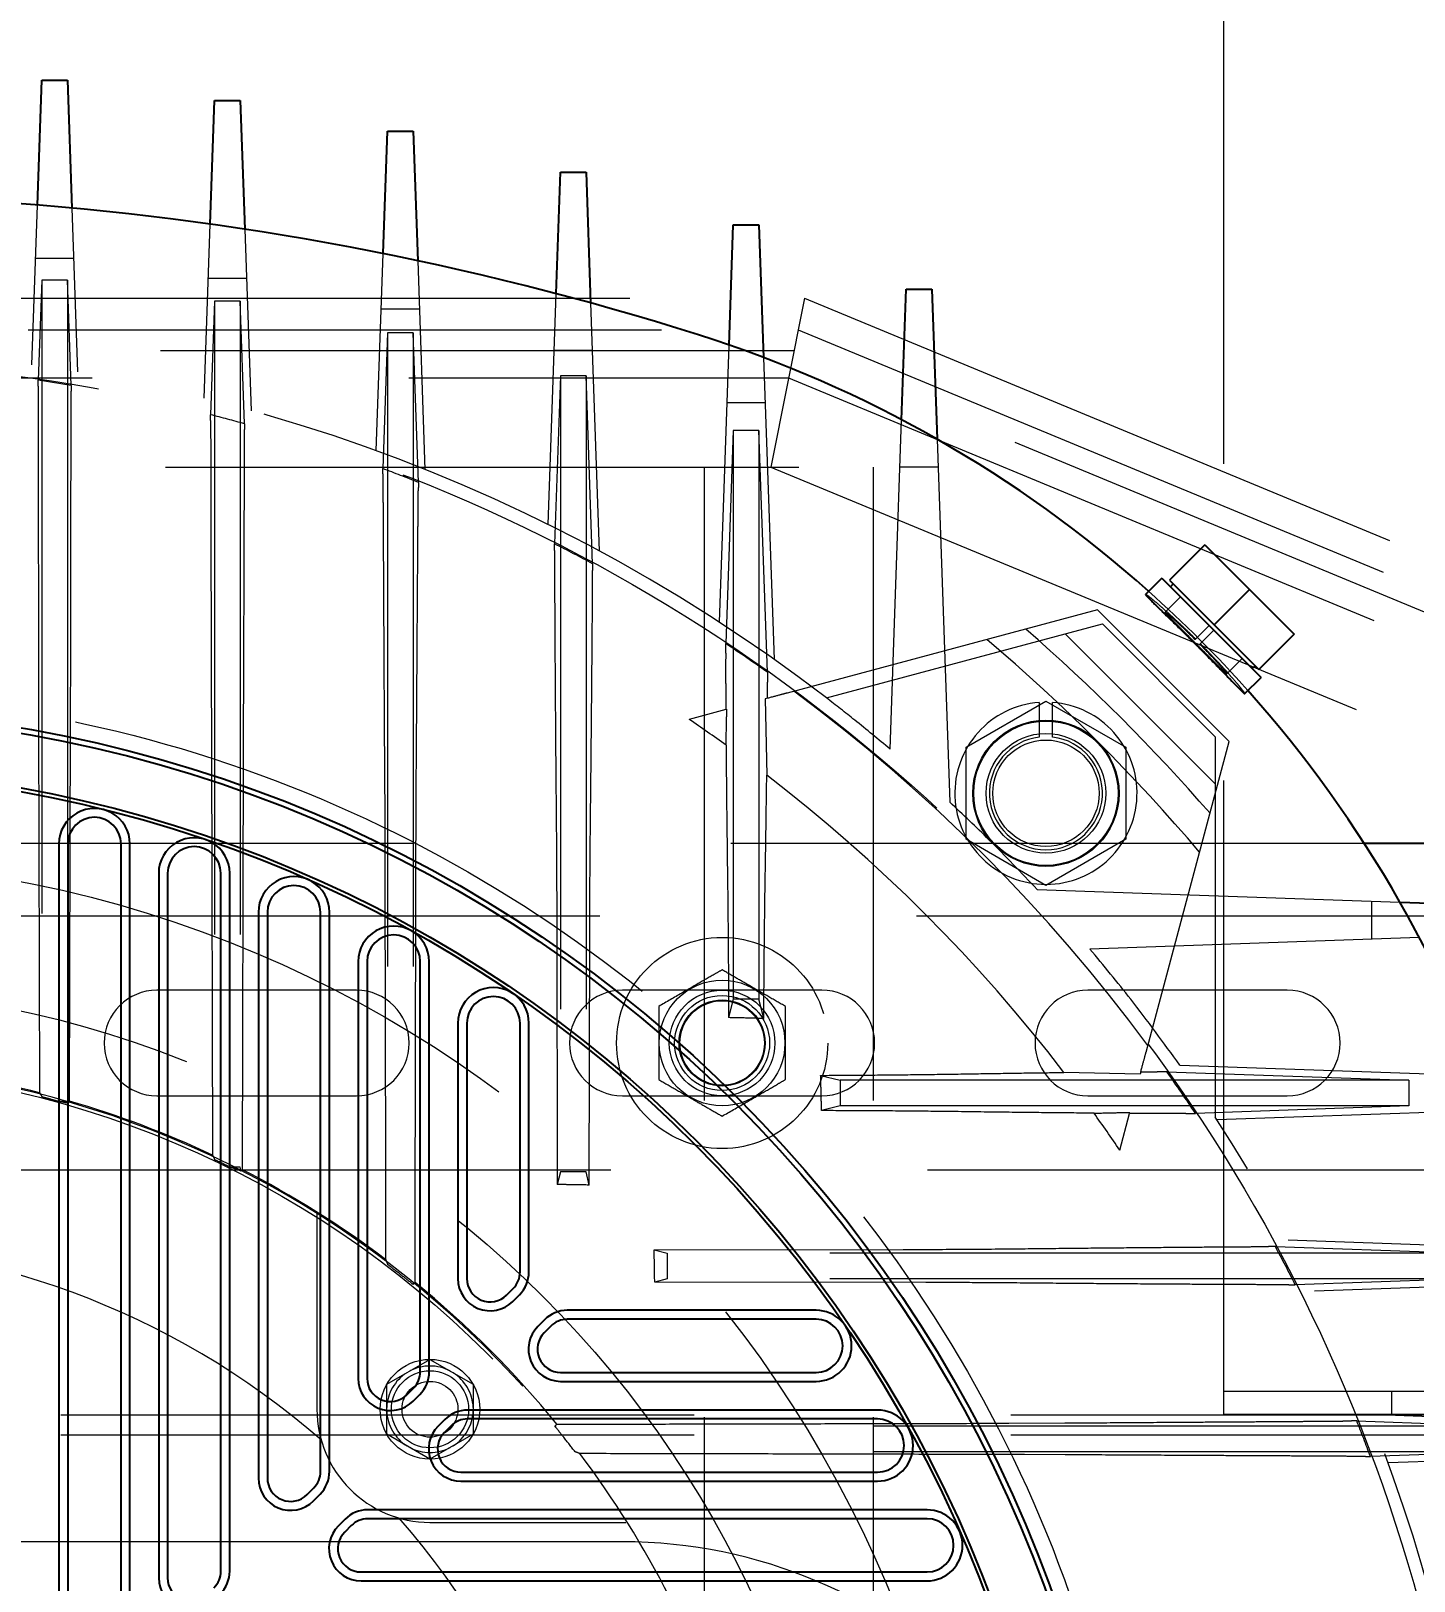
# Model space of a CAD drawing. Header units: millimetres. Extents: x 1293 to 41893, y 1011 to 26911.
# Drawn here: x 13398.4 to 13537, y 6702.2 to 6857.6 of the extents above; entities that cross this region are included whole.
import ezdxf

# ---------------------------------------------------------------- set-up
doc = ezdxf.new("R2010")
doc.units = ezdxf.units.MM
doc.header["$LTSCALE"] = 50
doc.linetypes.add('HIDDEN', pattern=[1.905, 1.27, -0.635])
doc.layers.add('CAPA_1', color=7, linetype='Continuous')
doc.styles.add('SLDTEXTSTYLE0', font='TXT', dxfattribs={"width": 0.75})
doc.dimstyles.new('SLDDIMSTYLE0', dxfattribs={"dimtxt": 100, "dimasz": 100, "dimexe": 0, "dimexo": 0.0625, "dimgap": 25, "dimtad": 2, "dimdec": 0, "dimlfac": 1.5, "dimrnd": 1e-09, "dimzin": 12, "dimdsep": 46, "dimtxsty": 'SLDTEXTSTYLE0', "dimsah": 1, "dimcen": 0.09, "dimadec": 0, "dimazin": 3, "dimtfac": 1, "dimtdec": 0, "dimtofl": 0, "dimtmove": 0, "dimatfit": 3, "dimfxl": 1, "dimfrac": 2, "dimtolj": 1, "dimtzin": 12, "dimarcsym": 0})

# ---------------------------------------------------------------- blocks, each defined once
blk = doc.blocks.new('_D_5')
at = {"layer": 'CAPA_1', "transparency": 16777216}
for p, q in [((11574.4, 7831.18), (17588.06, 7831.18)), ((17538.06, 7831.18), (17538.06, 4708.49)), ((16485.16, 4708.49), (17588.06, 4708.49))]:
    blk.add_line(p, q, dxfattribs=at)
for points in [[(17538.06, 7831.18), (17522.68, 7731.18), (17553.45, 7731.18)], [(17538.06, 4708.49), (17553.45, 4808.49), (17522.68, 4808.49)]]:
    blk.add_solid(points, dxfattribs=at)
at = {"layer": 'CAPA_1', "transparency": 16777216, "insert": (17409.15, 6122.06), "char_height": 100, "attachment_point": 1, "rotation": 90, "style": 'SLDTEXTSTYLE0'}
blk.add_mtext('4684', dxfattribs=at)
blk = doc.blocks.new('_D_15')
at = {"layer": 'CAPA_1', "transparency": 16777216}
for p, q in [((6530.12, 8742.38), (6530.12, 9415.65)), ((16745.16, 6492), (16745.16, 9415.65)), ((6530.12, 9365.65), (16745.16, 9365.65))]:
    blk.add_line(p, q, dxfattribs=at)
for points in [[(6530.12, 9365.65), (6630.12, 9350.26), (6630.12, 9381.03)], [(16745.16, 9365.65), (16645.16, 9381.03), (16645.16, 9350.26)]]:
    blk.add_solid(points, dxfattribs=at)
at = {"layer": 'CAPA_1', "transparency": 16777216, "insert": (11452.92, 9494.55), "char_height": 100, "attachment_point": 1, "style": 'SLDTEXTSTYLE0'}
blk.add_mtext('15323', dxfattribs=at)

msp = doc.modelspace()

# ---------------------------------------------------------------- linework, layer by layer
at = {"color": 1, "linetype": 'HIDDEN', "lineweight": 18}
for p, q in [((13517.9601497, 6718.9262403), (13517.9601497, 6888.5696649)), ((13398.459665, 6824.1011601), (13399.0188157, 6840.1131415)), ((13402.4786763, 6839.812088), (13403.0521481, 6823.390003)), ((13415.7465517, 6820.7446298), (13416.355998, 6838.1968886)), ((13419.8152855, 6837.6918044), (13420.4504231, 6819.5038442)), ((13433.0027285, 6815.4691185), (13433.6934247, 6835.2480673)), ((13402.654874, 6834.7664454), (13398.832105, 6834.7664454)), ((13437.1518311, 6834.5337807), (13437.8827333, 6813.6034795)), ((13399.4559045, 6832.5875614), (13399.1055813, 6822.5556182)), ((13402.0310745, 6832.5875614), (13399.4559045, 6832.5875614)), ((13399.4559045, 6832.5875614), (13399.4559045, 6750.7433101)), ((13402.3993614, 6822.0412041), (13402.0310745, 6832.5875614)), ((13402.0310745, 6832.5875614), (13402.0310745, 6750.2516681)), ((13419.9882073, 6832.7399726), (13416.1654383, 6832.7399726)), ((13299.6721537, 6830.7855382), (13475.9301193, 6830.7855382)), ((13416.7892378, 6830.4848798), (13416.3916413, 6819.0992069)), ((13419.3644079, 6830.4848798), (13416.7892378, 6830.4848798)), ((13416.7892378, 6830.4848798), (13416.7892378, 6744.4442929)), ((13419.7936213, 6818.1938149), (13419.3644079, 6830.4848798)), ((13419.3644079, 6830.4848798), (13419.3644079, 6743.6625055)), ((13450.222852, 6808.088443), (13451.0311523, 6831.2351369)), ((13454.4883417, 6830.3040274), (13455.356792, 6805.434865)), ((13475.9301193, 6830.7855382), (13472.5618699, 6813.8522048)), ((13475.9301193, 6830.7855382), (13649.0054871, 6759.0953735)), ((13437.3215407, 6829.6739347), (13433.4987717, 6829.6739347)), ((13302.8471537, 6827.6105382), (13475.2985726, 6827.6105382)), ((13434.1225711, 6827.301414), (13433.6475435, 6813.6984022)), ((13436.6977412, 6827.301414), (13434.1225711, 6827.301414)), ((13434.1225711, 6827.301414), (13434.1225711, 6733.9480849)), ((13437.2209313, 6812.3192088), (13436.6977412, 6827.301414)), ((13436.6977412, 6827.301414), (13436.6977412, 6731.9116566)), ((13475.2985726, 6827.6105382), (13645.8304871, 6756.9739064)), ((13467.3978194, 6798.2948865), (13468.3683517, 6826.0872961)), ((13474.8775414, 6825.4938715), (13304.9638204, 6825.4938715)), ((13454.654874, 6825.5351671), (13450.832105, 6825.5351671)), ((13471.8290748, 6824.8335746), (13472.8857934, 6794.5731128)), ((13643.7138204, 6755.5595949), (13474.8775414, 6825.4938715)), ((13341.0054871, 6822.7855382), (13474.3388204, 6822.7855382)), ((13451.4559045, 6822.9999349), (13450.8677378, 6806.1570458)), ((13454.0310745, 6822.9999349), (13451.4559045, 6822.9999349)), ((13451.4559045, 6822.9999349), (13451.4559045, 6743.191664)), ((13454.6889415, 6804.1610882), (13454.0310745, 6822.9999349)), ((13454.0310745, 6822.9999349), (13454.0310745, 6743.191664)), ((13474.3388204, 6822.7855382), (13620.4282681, 6762.2733076)), ((13471.9882073, 6820.2766159), (13468.1654383, 6820.2766159)), ((13484.5119156, 6785.5745617), (13485.6649877, 6818.5942274)), ((13468.7892378, 6817.5273599), (13468.0427241, 6796.1500062)), ((13471.3644079, 6817.5273599), (13468.7892378, 6817.5273599)), ((13468.7892378, 6817.5273599), (13468.7892378, 6760.5249974)), ((13472.2108336, 6793.2888966), (13471.3644079, 6817.5273599)), ((13471.3644079, 6817.5273599), (13471.3644079, 6760.5249974)), ((13489.223411, 6816.6444878), (13490.4936284, 6780.2702214)), ((13316.6054871, 6813.8522048), (13482.8054871, 6813.8522048)), ((13465.8721537, 6813.8522048), (13465.8721537, 6664.5855382)), ((13472.5618699, 6813.8522048), (13632.0721537, 6747.7808819)), ((13482.8054871, 6813.8522048), (13482.8054871, 6664.5855382)), ((13489.3215407, 6813.8344228), (13485.4987717, 6813.8344228)), ((13513.6398426, 6800.835326), (13512.066366, 6799.2618493)), ((13505.3225417, 6799.5419524), (13474.1946148, 6791.2012496)), ((13505.3225417, 6799.5419524), (13518.5218683, 6786.3426259)), ((13478.1274422, 6790.7145215), (13505.7939463, 6798.1277389)), ((13505.7939463, 6798.1277389), (13517.1076548, 6786.8140304)), ((13516.49184, 6797.9833286), (13515.0850253, 6796.576514)), ((13517.1076548, 6782.0999852), (13502.076096, 6797.1315439)), ((13516.9632445, 6797.5119241), (13515.5564299, 6796.1051095)), ((13468.0333479, 6795.195967), (13468.0390624, 6795.5127291)), ((13518.2417652, 6793.0864501), (13519.8152418, 6794.6599267)), ((13472.2151552, 6792.6327256), (13472.2213948, 6792.3009237)), ((13472.2226691, 6790.6728683), (13471.9813923, 6790.6082184)), ((13471.9813923, 6790.6082184), (13472.1478622, 6782.9575614)), ((13492.137092, 6785.7759783), (13500.137092, 6790.3947804)), ((13499.4704253, 6790.2661461), (13499.4704253, 6786.7844905)), ((13500.137092, 6790.3947804), (13508.137092, 6785.7759783)), ((13500.8037587, 6786.7844905), (13500.8037587, 6790.2661461)), ((13468.0408872, 6789.5523632), (13464.3532095, 6788.564253)), ((13399.1400515, 6788.2244702), (13399.2495345, 6751.1191367)), ((13402.2399403, 6750.3002058), (13402.3506816, 6788.2095086)), ((13517.1076548, 6786.8140304), (13517.1076548, 6748.6745226)), ((13416.4742038, 6785.9173618), (13416.5839495, 6744.8848705)), ((13492.137092, 6776.538374), (13492.137092, 6785.7759783)), ((13508.137092, 6785.7759783), (13508.137092, 6776.538374)), ((13510.1811654, 6755.2146989), (13518.5218683, 6786.3426259)), ((13419.5741643, 6743.4188087), (13419.6827112, 6784.8446623)), ((13433.8238661, 6783.0946758), (13433.8407388, 6779.0071382)), ((13436.9843198, 6777.44981), (13437.0104597, 6783.0388264)), ((13532.0598867, 6776.1188715), (13217.4270923, 6776.1188715)), ((13500.137092, 6771.9195718), (13492.137092, 6776.538374)), ((13508.137092, 6776.538374), (13500.137092, 6771.9195718)), ((13499.2501373, 6771.5137125), (13535.6244037, 6770.2434951)), ((13532.8143387, 6766.5188558), (13532.8143387, 6770.3416248)), ((13550.6776182, 6768.8188715), (13198.8093608, 6768.8188715)), ((13451.0911496, 6769.1324225), (13451.140442, 6741.9344212)), ((13454.3597302, 6741.881841), (13454.4028452, 6766.830437)), ((13537.5741433, 6766.6850718), (13504.5544776, 6765.5319997)), ((13431.0054871, 6761.4105382), (13411.0054871, 6761.4105382)), ((13477.6721537, 6761.4105382), (13457.6721537, 6761.4105382)), ((13468.7892378, 6760.5249974), (13468.3221454, 6758.663449)), ((13471.3644079, 6760.5249974), (13468.7892378, 6760.5249974)), ((13471.8543854, 6758.5722427), (13471.3644079, 6760.5249974)), ((13524.3388204, 6761.4105382), (13504.3388204, 6761.4105382)), ((13477.5521586, 6752.8744695), (13479.5049132, 6752.384492)), ((13509.5881343, 6753.0014765), (13501.9374773, 6753.1679463)), ((13509.6527842, 6753.2427532), (13509.5881343, 6753.0014765)), ((13511.6126415, 6753.2352393), (13511.2808396, 6753.241479)), ((13512.2688125, 6753.2309178), (13536.5072758, 6752.384492)), ((13513.5530287, 6753.9058775), (13543.8134905, 6752.8491589)), ((13479.5049132, 6752.384492), (13479.5049132, 6749.8093219)), ((13536.5072758, 6752.384492), (13479.5049132, 6752.384492)), ((13536.5072758, 6752.384492), (13536.5072758, 6749.8093219)), ((13402.0310745, 6750.2516681), (13401.2653923, 6750.2516681)), ((13402.0727059, 6750.0857505), (13402.0310745, 6750.2516681)), ((13411.0054871, 6750.8272048), (13431.0054871, 6750.8272048)), ((13457.6721537, 6750.8272048), (13477.6721537, 6750.8272048)), ((13479.5049132, 6749.8093219), (13477.6433649, 6749.3422295)), ((13536.5072758, 6749.8093219), (13479.5049132, 6749.8093219)), ((13504.3388204, 6750.8272048), (13524.3388204, 6750.8272048)), ((13536.5072758, 6749.8093219), (13515.1299221, 6749.0628083)), ((13507.5441688, 6745.3732937), (13508.5322791, 6749.0609713)), ((13514.1758828, 6749.0534321), (13514.492645, 6749.0591465)), ((13545.067212, 6749.3884359), (13517.2748023, 6748.4179035)), ((13202.5015492, 6743.4188715), (13546.9854298, 6743.4188715)), ((13419.3644079, 6743.6625055), (13418.3919615, 6743.6625055)), ((13419.4596041, 6743.2831108), (13419.3644079, 6743.6625055)), ((13451.4559045, 6743.191664), (13451.140442, 6741.9344212)), ((13454.0310745, 6743.191664), (13451.4559045, 6743.191664)), ((13454.3597302, 6741.881841), (13454.0310745, 6743.191664)), ((13427.0497665, 6739.0312014), (13427.0497665, 6719.4031839)), ((13523.1410041, 6735.7090257), (13541.9798507, 6735.0511586)), ((13524.4147808, 6736.3768761), (13549.2839433, 6735.5084258)), ((13460.8617569, 6735.3798143), (13485.8103529, 6735.4229293)), ((13460.8617569, 6735.3798143), (13462.1715799, 6735.0511586)), ((13462.1715799, 6735.0511586), (13462.1715799, 6732.4759886)), ((13541.9798507, 6735.0511586), (13462.1715799, 6735.0511586)), ((13462.1715799, 6732.4759886), (13460.9143371, 6732.1605261)), ((13541.9798507, 6732.4759886), (13462.1715799, 6732.4759886)), ((13541.9798507, 6732.4759886), (13525.1369616, 6731.8878219)), ((13488.1123384, 6732.1112337), (13460.9143371, 6732.1605261)), ((13550.2150528, 6732.0512364), (13527.0683589, 6731.2429361)), ((13434.0497665, 6721.9050351), (13438.3830998, 6724.4068862)), ((13438.3830998, 6724.4068862), (13442.7164331, 6721.9050351)), ((13434.0497665, 6716.9013327), (13434.0497665, 6721.9050351)), ((13442.7164331, 6721.9050351), (13442.7164331, 6716.9013327)), ((13517.9601497, 6721.2035736), (13701.7155415, 6721.2035736)), ((13534.7851497, 6721.2035736), (13534.7851497, 6718.9262403)), ((13115.6268163, 6718.8595736), (13700.793483, 6718.8595736)), ((13517.9601497, 6718.9262403), (13702.3551053, 6718.9262403)), ((13532.5833954, 6718.9028174), (13553.5136966, 6718.1719152)), ((13438.3830998, 6714.3994816), (13434.0497665, 6716.9013327)), ((13442.7164331, 6716.9013327), (13438.3830998, 6714.3994816)), ((13546.2813298, 6717.7178253), (13450.8915725, 6717.7178253)), ((13496.4297259, 6718.0044039), (13502.0187423, 6718.0305439)), ((13531.2991247, 6718.2410154), (13546.2813298, 6717.7178253)), ((13115.6268163, 6716.8275736), (14253.7101497, 6716.8275736)), ((13546.2813298, 6715.1426552), (13452.9280008, 6715.1426552)), ((13502.0745917, 6714.8439502), (13497.9870541, 6714.8608229)), ((13546.2813298, 6715.1426552), (13532.678318, 6714.6676276)), ((13554.2279832, 6714.7135088), (13534.4490344, 6714.0228127)), ((13438.3830998, 6708.0698506), (13458.0111173, 6708.0698506)), ((13457.6721537, 6706.1188715), (13291.0054871, 6706.1188715))]:
    msp.add_line(p, q, dxfattribs=at)
at = {"color": 7, "linetype": 'Continuous', "lineweight": 25}
for p, q in [((13399.0188157, 6840.1131415), (13399.4559045, 6852.6297249)), ((13399.4559045, 6852.6297249), (13402.0310745, 6852.6297249)), ((13402.0310745, 6852.6297249), (13402.4786763, 6839.812088)), ((13416.355998, 6838.1968886), (13416.7892378, 6850.603252)), ((13416.7892378, 6850.603252), (13419.3644079, 6850.603252)), ((13419.3644079, 6850.603252), (13419.8152855, 6837.6918044)), ((13433.6934247, 6835.2480673), (13434.1225711, 6847.5372142)), ((13434.1225711, 6847.5372142), (13436.6977412, 6847.5372142)), ((13436.6977412, 6847.5372142), (13437.1518311, 6834.5337807)), ((13451.0311523, 6831.2351369), (13451.4559045, 6843.3984466)), ((13451.4559045, 6843.3984466), (13454.0310745, 6843.3984466)), ((13454.0310745, 6843.3984466), (13454.4883417, 6830.3040274)), ((13468.3683517, 6826.0872961), (13468.7892378, 6838.1398954)), ((13468.7892378, 6838.1398954), (13471.3644079, 6838.1398954)), ((13471.3644079, 6838.1398954), (13471.8290748, 6824.8335746)), ((13485.6649877, 6818.5942274), (13486.1225711, 6831.6977023)), ((13486.1225711, 6831.6977023), (13488.6977412, 6831.6977023)), ((13488.6977412, 6831.6977023), (13489.223411, 6816.6444878)), ((13516.0675759, 6806.0443459), (13512.532042, 6802.508812)), ((13516.0675759, 6806.0443459), (13525.0242618, 6797.08766)), ((13511.7542245, 6802.720944), (13510.0916676, 6801.0583871)), ((13511.7542245, 6802.720944), (13521.7008599, 6792.7743087)), ((13512.532042, 6802.508812), (13517.0103849, 6798.0304691)), ((13512.9091656, 6802.1316884), (13512.6263229, 6801.8488457)), ((13520.5459188, 6801.566003), (13517.0103849, 6798.0304691)), ((13517.0103849, 6798.0304691), (13521.4887279, 6793.5521261)), ((13525.0242618, 6797.08766), (13521.4887279, 6793.5521261)), ((13520.8287616, 6793.646407), (13521.1116043, 6793.9292497)), ((13520.038303, 6791.1117517), (13521.7008599, 6792.7743087)), ((13401.1836588, 6776.0798235), (13401.1836588, 6692.5013081)), ((13402.0768228, 6776.0798235), (13402.0768228, 6692.5013081)), ((13407.4101562, 6693.1679748), (13407.4101562, 6776.0798235)), ((13408.3033201, 6693.1679748), (13408.3033201, 6776.0798235)), ((13587.6721537, 6776.1188715), (13532.0598867, 6776.1188715)), ((13411.1836588, 6773.1347796), (13411.1836588, 6702.5013081)), ((13412.0768228, 6773.1347796), (13412.0768228, 6702.5013081)), ((13417.4101562, 6703.1679748), (13417.4101562, 6773.1347796)), ((13418.3033201, 6703.1679748), (13418.3033201, 6773.1347796)), ((13535.6244037, 6770.2434951), (13550.6776182, 6769.7178253)), ((13421.1836588, 6769.2360372), (13421.1836588, 6712.5013081)), ((13422.0768228, 6769.2360372), (13422.0768228, 6712.5013081)), ((13427.4101562, 6713.1679748), (13427.4101562, 6769.2360372)), ((13428.3033201, 6713.1679748), (13428.3033201, 6769.2360372)), ((13431.1836588, 6764.2808533), (13431.1836588, 6722.5013081)), ((13432.0768228, 6764.2808533), (13432.0768228, 6722.5013081)), ((13437.4101562, 6723.1679748), (13437.4101562, 6764.2808533)), ((13438.3033201, 6723.1679748), (13438.3033201, 6764.2808533)), ((13441.1836588, 6758.1159063), (13441.1836588, 6732.5013081)), ((13442.0768228, 6758.1159063), (13442.0768228, 6732.5013081)), ((13447.4101562, 6733.1679748), (13447.4101562, 6758.1159063)), ((13448.3033201, 6733.1679748), (13448.3033201, 6758.1159063)), ((13446.060072, 6730.8513923), (13446.7267386, 6731.5180589)), ((13446.6916343, 6730.21983), (13447.3583009, 6730.8864966)), ((13477.0958221, 6729.3234042), (13452.1478906, 6729.3234042)), ((13449.8664125, 6728.3783851), (13449.1997458, 6727.7117184)), ((13450.4979748, 6727.7468228), (13449.8313081, 6727.0801561)), ((13477.0958221, 6728.4302403), (13452.1478906, 6728.4302403)), ((13451.481224, 6723.0969069), (13477.0958221, 6723.0969069)), ((13436.060072, 6720.8513923), (13436.7267386, 6721.5180589)), ((13451.481224, 6722.203743), (13477.0958221, 6722.203743)), ((13436.6916343, 6720.21983), (13437.3583009, 6720.8864966)), ((13483.2607692, 6719.3234042), (13442.1478906, 6719.3234042)), ((13483.2607692, 6718.4302403), (13442.1478906, 6718.4302403)), ((13439.8664125, 6718.3783851), (13439.1997458, 6717.7117184)), ((13440.4979748, 6717.7468228), (13439.8313081, 6717.0801561)), ((13441.481224, 6713.0969069), (13483.2607692, 6713.0969069)), ((13441.481224, 6712.203743), (13483.2607692, 6712.203743)), ((13426.060072, 6710.8513923), (13426.7267386, 6711.5180589)), ((13426.6916343, 6710.21983), (13427.3583009, 6710.8864966)), ((13488.2159531, 6709.3234042), (13432.1478906, 6709.3234042)), ((13429.8664125, 6708.3783851), (13429.1997458, 6707.7117184)), ((13430.4979748, 6707.7468228), (13429.8313081, 6707.0801561)), ((13488.2159531, 6708.4302403), (13432.1478906, 6708.4302403)), ((13431.481224, 6703.0969069), (13488.2159531, 6703.0969069)), ((13431.481224, 6702.203743), (13488.2159531, 6702.203743))]:
    msp.add_line(p, q, dxfattribs=at)
at = {"color": 1, "linetype": 'HIDDEN', "lineweight": 18, "flags": 128}
for points in [[(13399.1053844, 6822.0175614), (13399.1054948, 6822.3188776), (13399.1055813, 6822.5556182)], [(13402.3993614, 6822.0412041), (13402.3995056, 6821.7389227), (13402.3996192, 6821.5014054)], [(13416.3910497, 6818.549848), (13416.3913815, 6818.8575026), (13416.3916413, 6819.0992069)], [(13419.7936213, 6818.1938149), (13419.7940189, 6817.8842741), (13419.7943324, 6817.6410333)], [(13433.6464247, 6813.1855278), (13433.6470521, 6813.4727619), (13433.6475435, 6813.6984022)], [(13437.2209313, 6812.3192088), (13437.221664, 6812.0289602), (13437.2222415, 6811.8008544)], [(13450.8655226, 6805.561192), (13450.8667651, 6805.8949276), (13450.8677378, 6806.1570458)], [(13454.6889415, 6804.1610882), (13454.6903866, 6803.8215532), (13454.6915264, 6803.5546484)], [(13468.0390624, 6795.5127291), (13468.0411166, 6795.8697093), (13468.0427241, 6796.1500062)], [(13472.2108336, 6793.2888966), (13472.213249, 6792.9215758), (13472.2151552, 6792.6327256)], [(13512.2688125, 6753.2309178), (13511.9014917, 6753.2333331), (13511.6126415, 6753.2352393)], [(13399.2495345, 6751.1191367), (13399.3651023, 6750.9087851), (13399.4559045, 6750.7433101)], [(13402.0727059, 6750.0857505), (13402.1663571, 6750.2058587), (13402.2399403, 6750.3002058)], [(13514.492645, 6749.0591465), (13514.8496252, 6749.0612008), (13515.1299221, 6749.0628083)], [(13416.5839495, 6744.8848705), (13416.698912, 6744.6383392), (13416.7892378, 6744.4442929)], [(13419.4596041, 6743.2831108), (13419.5237578, 6743.3591039), (13419.5741643, 6743.4188087)], [(13523.1410041, 6735.7090257), (13522.801469, 6735.7104707), (13522.5345643, 6735.7116106)], [(13436.6977412, 6731.9116566), (13436.8040904, 6732.0321024), (13436.8876506, 6732.1267381)], [(13524.5411079, 6731.8856067), (13524.8748435, 6731.8868492), (13525.1369616, 6731.8878219)], [(13450.8915725, 6717.7178253), (13451.0120183, 6717.8241746), (13451.106654, 6717.9077347)], [(13531.2991247, 6718.2410154), (13531.0088761, 6718.2417481), (13530.7807702, 6718.2423256)], [(13532.1654437, 6714.6665088), (13532.4526778, 6714.6671362), (13532.678318, 6714.6676276)]]:
    msp.add_lwpolyline(points, dxfattribs=at)
at = {"color": 1, "linetype": 'HIDDEN', "lineweight": 18}
for centre, radius in [((13374.7434895, 6655.7635736), 168.6666667), ((13374.7434895, 6655.7635736), 135.4666667), ((13500.137092, 6781.1571761), 7.3333333), ((13500.137092, 6781.1571761), 7.2376043), ((13500.137092, 6781.1571761), 6), ((13500.137092, 6781.1571761), 5.3333333), ((13374.7434895, 6655.7635736), 118.7026667), ((13467.6721537, 6756.1188715), 10.5833333), ((13467.6721537, 6756.1188715), 6.3026787), ((13374.7434895, 6655.7635736), 106.0026667), ((13467.6721537, 6756.1188715), 5.2916667), ((13467.6721537, 6756.1188715), 4.7625), ((13467.6721537, 6756.1188715), 4.318), ((13467.6721537, 6756.1188715), 4.2333333), ((13374.7434895, 6655.7635736), 98), ((13438.3830998, 6719.4031839), 5), ((13438.3830998, 6719.4031839), 3.8666667), ((13438.3830998, 6719.4031839), 2.8)]:
    msp.add_circle(centre, radius, dxfattribs=at)
at = {"color": 7, "linetype": 'Continuous', "lineweight": 25}
for radius in [133.8692317, 133.3333333, 127.9170962, 127.5598306]:
    msp.add_circle((13374.7434895, 6655.7635736), radius, dxfattribs=at)
for centre, radius, start, end in [((13474.3388204, 6656.1188715), 236.5083333, 43.705759264, 84.783170205), ((13474.3388204, 6656.1188715), 233.3333333, 42.883890132, 84.783170205), ((13374.7434895, 6541.0969069), 300, 72.431691369, 86.179573657), ((13427.8677901, 6708.8878742), 124, 48.251586354, 72.431691369), ((13427.8677901, 6708.8878742), 124, 17.568308631, 41.748413646), ((13404.7434895, 6776.0798235), 3.5598306, 0, 180.000019848), ((13404.7434895, 6776.0798235), 2.6666667, 0, 180), ((13414.7434895, 6773.1347796), 3.5598306, 0, 180.000019848), ((13414.7434895, 6773.1347796), 2.6666667, 0, 180), ((13424.7434895, 6769.2360372), 3.5598306, 0, 180.000019848), ((13424.7434895, 6769.2360372), 2.6666667, 0, 180), ((13434.7434895, 6764.2808533), 3.5598306, 0, 180.000019848), ((13434.7434895, 6764.2808533), 2.6666667, 0, 180), ((13444.7434895, 6758.1159063), 3.5598306, 0, 180.000019848), ((13444.7434895, 6758.1159063), 2.6666667, 0, 180), ((13444.4101562, 6732.5013081), 3.2264973, 180, 315), ((13444.4101562, 6732.5013081), 2.3333333, 180, 315), ((13445.0768228, 6733.1679748), 2.3333333, 315, 0), ((13445.0768228, 6733.1679748), 3.2264973, 315, 0), ((13452.1478906, 6726.0969069), 3.2264973, 90, 135), ((13477.0958221, 6725.7635736), 3.5598306, 270, 89.999963676), ((13452.1478906, 6726.0969069), 2.3333333, 90, 135), ((13477.0958221, 6725.7635736), 2.6666667, 270, 90), ((13451.481224, 6725.4302403), 3.2264973, 135, 270), ((13451.481224, 6725.4302403), 2.3333333, 135, 270), ((13435.0768228, 6723.1679748), 2.3333333, 315, 0), ((13435.0768228, 6723.1679748), 3.2264973, 315, 0), ((13434.4101562, 6722.5013081), 3.2264973, 180, 315), ((13434.4101562, 6722.5013081), 2.3333333, 180, 315), ((13442.1478906, 6716.0969069), 3.2264973, 90, 135), ((13442.1478906, 6716.0969069), 2.3333333, 90, 135), ((13483.2607692, 6715.7635736), 3.5598306, 270, 89.999963676), ((13483.2607692, 6715.7635736), 2.6666667, 270, 90), ((13441.481224, 6715.4302403), 3.2264973, 135, 270), ((13441.481224, 6715.4302403), 2.3333333, 135, 270), ((13424.4101562, 6712.5013081), 3.2264973, 180, 315), ((13424.4101562, 6712.5013081), 2.3333333, 180, 315), ((13425.0768228, 6713.1679748), 2.3333333, 315, 0), ((13425.0768228, 6713.1679748), 3.2264973, 315, 0), ((13432.1478906, 6706.0969069), 3.2264973, 90, 135), ((13488.2159531, 6705.7635736), 3.5598306, 270, 89.999963676), ((13431.481224, 6705.4302403), 3.2264973, 135, 270), ((13432.1478906, 6706.0969069), 2.3333333, 90, 135), ((13488.2159531, 6705.7635736), 2.6666667, 270, 90), ((13431.481224, 6705.4302403), 2.3333333, 135, 270), ((13415.0768228, 6703.1679748), 2.3333333, 315, 360), ((13415.0768228, 6703.1679748), 3.2264973, 315, 360), ((13414.4101562, 6702.5013081), 3.2264973, 180, 315), ((13414.4101562, 6702.5013081), 2.3333333, 180, 315)]:
    msp.add_arc(centre, radius, start, end, dxfattribs=at)
at = {"color": 1, "linetype": 'HIDDEN', "lineweight": 18}
for centre, radius, start, end in [((13374.7434895, 6655.7635736), 170, 52.544801145, 127.455198855), ((13374.7434895, 6655.7635736), 168.5618511, 80.556811304, 81.68998892), ((13374.7434895, 6655.7635736), 168.5618511, 74.498611456, 75.695250052), ((13374.7434895, 6655.7635736), 168.5618511, 68.244292984, 69.54627988), ((13374.7434895, 6655.7635736), 168.5618511, 61.687542956, 63.152961401), ((13427.8677901, 6708.8878742), 124, 41.748413646, 48.251586354), ((13374.7434895, 6655.7635736), 168.5618511, 54.673926587, 56.392437402), ((13374.7434895, 6655.7635736), 184.6666667, 40.31662153, 49.683404951), ((13374.7434895, 6655.7635736), 188, 41.016674044, 48.983307821), ((13374.7434895, 6655.7635736), 168.5618511, 36.434523655, 53.565476345), ((13500.137092, 6781.1571761), 9.1333333, 94.185896344, 85.814103656), ((13374.7434895, 6655.7635736), 160.2058749, 54.372359917, 55.989761774), ((13500.137092, 6781.1571761), 5.6666667, 96.756327031, 83.243672969), ((13374.7434895, 6655.7635736), 160.2058749, 37.444669982, 52.555330018), ((13411.0054871, 6756.1188715), 5.2916667, 90, 270), ((13431.0054871, 6756.1188715), 5.2916667, 270, 90), ((13457.6721537, 6756.1188715), 5.2916667, 90, 270), ((13477.6721537, 6756.1188715), 5.2916667, 270, 90), ((13504.3388204, 6756.1188715), 5.2916667, 90, 270), ((13524.3388204, 6756.1188715), 5.2916667, 270, 90), ((13374.7434895, 6655.7635736), 98.3333333, 291.122021382, 248.877978618), ((13374.7434895, 6655.7635736), 98.4542008, 75.587093241, 84.075452627), ((13374.7434895, 6655.7635736), 168.5618511, 33.607562598, 35.326073413), ((13374.7434895, 6655.7635736), 98.4542008, 64.850992282, 73.782664445), ((13374.7434895, 6655.7635736), 160.2058749, 34.010238226, 35.627640083), ((13374.7434895, 6655.7635736), 170, 326.870377703, 33.129622297), ((13374.7434895, 6655.7635736), 98.4542008, 53.040076519, 62.912835076), ((13374.7434895, 6655.7635736), 80.3039158, 48.955398685, 131.044601315), ((13374.7434895, 6655.7635736), 168.5618511, 26.847038599, 28.312457044), ((13374.7434895, 6655.7635736), 98.4542008, 39.138614096, 50.861385904), ((13438.3830998, 6719.4031839), 4.3370357, 122.367607847, 177.632392153), ((13438.3830998, 6719.4031839), 4.3370357, 62.367607847, 117.632392153), ((13438.3830998, 6719.4031839), 4.3370357, 2.367607847, 57.632392153), ((13438.3830998, 6719.4031839), 11.3333333, 180, 270), ((13438.3830998, 6719.4031839), 4.3370357, 182.367607847, 237.632392153), ((13438.3830998, 6719.4031839), 4.3370357, 302.367607847, 357.632392153), ((13374.7434895, 6655.7635736), 168.5618511, 20.45372012, 21.755707016), ((13438.3830998, 6719.4031839), 4.3370357, 242.367607847, 297.632392153), ((13374.7434895, 6655.7635736), 98.4542008, 27.087164924, 36.959923481), ((13374.7434895, 6655.7635736), 80.3039158, 318.955398685, 41.044601315), ((13457.6721537, 6656.1188715), 50, 270, 90)]:
    msp.add_arc(centre, radius, start, end, dxfattribs=at)
for points, knots in [([(13399.1051464, 6821.9743177), (13399.1049373, 6821.8280071), (13399.1045197, 6821.5357916), (13399.1045132, 6820.50499), (13399.105035, 6819.0532543), (13399.105935, 6817.1538706), (13399.1074327, 6814.8425785), (13399.1094709, 6812.1568025), (13399.112141, 6809.1327548), (13399.1153965, 6805.8086502), (13399.1191204, 6802.2244256), (13399.123917, 6798.4116107), (13399.1291116, 6794.4111714), (13399.1330618, 6791.6388662), (13399.1350413, 6790.2496818)], [0, 0, 0, 0, 0.0834336344, 0.1666358416, 0.2496276391, 0.3336197251, 0.4171896108, 0.5003527411, 0.5836764055, 0.6666959421, 0.7494174888, 0.8325757722, 0.9161047954, 1, 1, 1, 1]), ([(13399.1051464, 6821.9743177), (13399.105221, 6821.9832508), (13399.1053542, 6821.9992026), (13399.1053751, 6822.0119518), (13399.1053844, 6822.0175614)], [0, 0, 0, 0, 0.5600000002, 1, 1, 1, 1]), ([(13402.3545735, 6789.6257756), (13402.357444, 6791.0117409), (13402.3631683, 6793.77567), (13402.3704794, 6797.7634396), (13402.376703, 6801.5800785), (13402.3825191, 6805.1831821), (13402.3873417, 6808.5376024), (13402.3913094, 6811.5827502), (13402.3945601, 6814.2822121), (13402.3970328, 6816.602084), (13402.3988436, 6818.5125188), (13402.3998009, 6819.9756045), (13402.4002183, 6821.0158798), (13402.3999825, 6821.3104742), (13402.3998645, 6821.4579511)], [0, 0, 0, 0, 0.083550631, 0.1666189141, 0.2491986876, 0.332430069, 0.4158642907, 0.499508595, 0.5826064739, 0.6660408828, 0.7498308456, 0.8330345613, 0.9164154047, 1, 1, 1, 1]), ([(13402.3996192, 6821.5014054), (13402.3996344, 6821.4941669), (13402.3996615, 6821.4812409), (13402.3998024, 6821.4650674), (13402.3998645, 6821.4579511)], [0, 0, 0, 0, 0.5599999997, 1, 1, 1, 1]), ([(13416.3909894, 6818.5323564), (13416.3910064, 6818.5357854), (13416.3910368, 6818.5419087), (13416.3910458, 6818.5474221), (13416.3910497, 6818.549848)], [0, 0, 0, 0, 0.56, 1, 1, 1, 1]), ([(13416.3909894, 6818.5323564), (13416.3913748, 6818.3949218), (13416.3921447, 6818.1203528), (13416.3943753, 6817.0826481), (13416.3975408, 6815.6026984), (13416.4013035, 6813.6552029), (13416.4061445, 6811.2806687), (13416.4119889, 6808.5197189), (13416.41897, 6805.4128243), (13416.4271207, 6802.001964), (13416.4362973, 6798.333165), (13416.4474709, 6794.4420332), (13416.459643, 6790.372128), (13416.4689062, 6787.555319), (13416.4735503, 6786.1431138)], [0, 0, 0, 0, 0.08341037402, 0.16663861138, 0.24975085972, 0.33357654193, 0.41710825364, 0.50039335354, 0.58363515256, 0.66673507765, 0.74971139741, 0.8326813135, 0.91611489684, 1, 1, 1, 1]), ([(13419.6869217, 6786.1159081), (13419.6928492, 6787.494116), (13419.7046665, 6790.2417308), (13419.7200384, 6794.2007569), (13419.733544, 6797.992232), (13419.7459979, 6801.5721946), (13419.7567341, 6804.9041001), (13419.7659605, 6807.9300029), (13419.7738387, 6810.6115954), (13419.7803872, 6812.912255), (13419.7857865, 6814.7942324), (13419.7897054, 6816.2219506), (13419.7927111, 6817.2227793), (13419.7938349, 6817.4897936), (13419.7943973, 6817.6234099)], [0, 0, 0, 0, 0.0838121761, 0.1670891451, 0.2498184537, 0.3334097757, 0.4169977117, 0.5006026446, 0.5840545406, 0.66764285, 0.7514198191, 0.8341924546, 0.9170284921, 1, 1, 1, 1]), ([(13419.7943324, 6817.6410333), (13419.7943386, 6817.6379115), (13419.7943498, 6817.632337), (13419.7943828, 6817.6261376), (13419.7943973, 6817.6234099)], [0, 0, 0, 0, 0.5599999999, 1, 1, 1, 1]), ([(13433.6464247, 6813.1855278), (13433.6465661, 6813.1751943), (13433.6468185, 6813.1567416), (13433.6473245, 6813.1381936), (13433.6475471, 6813.1300325)], [0, 0, 0, 0, 0.56, 1, 1, 1, 1]), ([(13433.6475471, 6813.1300325), (13433.6498713, 6813.0073358), (13433.6545172, 6812.7620699), (13433.6631131, 6811.803255), (13433.6730215, 6810.431117), (13433.6836947, 6808.6265894), (13433.6957901, 6806.4309044), (13433.7092565, 6803.8740117), (13433.7240692, 6800.9920782), (13433.7404597, 6797.8229897), (13433.7613669, 6793.8472389), (13433.7884811, 6788.9682844), (13433.8120401, 6785.0576861), (13433.8238661, 6783.0946758)], [0, 0, 0, 0, 0.0836173035, 0.1671477363, 0.2507212238, 0.3340987087, 0.4174101632, 0.5007471051, 0.583985421, 0.6673087923, 0.7507578859, 0.8748874727, 1, 1, 1, 1]), ([(13437.0104597, 6783.0388264), (13437.0244131, 6784.9293961), (13437.0521857, 6788.6923618), (13437.0837955, 6793.3668163), (13437.1092559, 6797.165646), (13437.1291254, 6800.1863516), (13437.1472525, 6802.9315534), (13437.1636004, 6805.3661735), (13437.178342, 6807.4563271), (13437.1916408, 6809.1740321), (13437.2029572, 6810.4807451), (13437.2129907, 6811.3944485), (13437.2183094, 6811.6286585), (13437.2209697, 6811.7457997)], [0, 0, 0, 0, 0.1252991064, 0.2493937327, 0.3328573217, 0.4160609901, 0.4990478685, 0.5824739859, 0.6657617856, 0.7490069241, 0.832710124, 0.9163292172, 1, 1, 1, 1]), ([(13437.2209697, 6811.7457997), (13437.2212801, 6811.7560476), (13437.2218346, 6811.7743473), (13437.2221171, 6811.792755), (13437.2222415, 6811.8008544)], [0, 0, 0, 0, 0.56, 1, 1, 1, 1]), ([(13450.8648932, 6805.4950973), (13450.8650683, 6805.5090773), (13450.8653809, 6805.5340417), (13450.8654793, 6805.552896), (13450.8655226, 6805.561192)], [0, 0, 0, 0, 0.5599973733, 1, 1, 1, 1]), ([(13450.8648932, 6805.4950973), (13450.8649779, 6805.2471006), (13450.8651475, 6804.7505656), (13450.8720762, 6802.8740698), (13450.8832419, 6800.2450858), (13450.9010492, 6796.877677), (13450.9250339, 6792.8916417), (13450.9563699, 6788.3983771), (13450.9948582, 6783.5009776), (13451.0268296, 6779.9983617), (13451.042898, 6778.2380057)], [0, 0, 0, 0, 0.1246680837, 0.2496083763, 0.3741983515, 0.4994072719, 0.6238308817, 0.7491925716, 0.8739483985, 1, 1, 1, 1]), ([(13454.4708296, 6778.1314019), (13454.4892188, 6779.7949798), (13454.5257875, 6783.1031636), (13454.5662395, 6787.1754555), (13454.5968251, 6790.4650766), (13454.6195833, 6793.0627634), (13454.6426351, 6795.8437416), (13454.6634561, 6798.6100568), (13454.6802072, 6801.0437316), (13454.690007, 6802.7826032), (13454.6914775, 6803.2524548), (13454.6922114, 6803.4869609)], [0, 0, 0, 0, 0.1271802135, 0.2529100293, 0.3359930261, 0.4185141667, 0.5005385336, 0.6260842888, 0.7507249022, 0.8755850944, 1, 1, 1, 1]), ([(13454.6915264, 6803.5546484), (13454.6915938, 6803.5437397), (13454.691714, 6803.5242599), (13454.6920594, 6803.4983579), (13454.6922114, 6803.4869609)], [0, 0, 0, 0, 0.5599970975, 1, 1, 1, 1]), ([(13515.1344917, 6796.6259804), (13514.9297784, 6796.8278389), (13514.5134467, 6797.2383647), (13513.8850766, 6797.8419055), (13513.295076, 6798.3977736), (13512.7313183, 6798.9172236), (13512.1838156, 6799.4121462), (13511.58327, 6799.9426474), (13511.000428, 6800.4403358), (13510.5158005, 6800.8348455), (13510.2021746, 6801.0703239), (13510.1502291, 6801.0851158), (13510.1254518, 6801.0921713)], [0, 0, 0, 0, 0.0807049171, 0.1641320509, 0.2502885283, 0.3228374807, 0.4062151887, 0.5004179667, 0.6249853149, 0.7502372877, 0.8808667584, 1, 1, 1, 1]), ([(13518.2735507, 6793.1182356), (13518.2572681, 6793.1247913), (13518.2246768, 6793.1379134), (13518.0560516, 6793.2907596), (13517.8498374, 6793.4881744), (13517.6254339, 6793.7080771), (13517.3341762, 6793.9972772), (13516.9168323, 6794.4157114), (13516.3648215, 6794.9706581), (13515.7423887, 6795.5960351), (13515.1589931, 6796.1805961), (13514.5746563, 6796.7637585), (13514.0188097, 6797.3170089), (13513.5460185, 6797.7872792), (13513.2166193, 6798.1154188), (13512.8851818, 6798.446484), (13512.5691768, 6798.7657163), (13512.1861394, 6799.1611513), (13512.1336723, 6799.240151), (13512.0981514, 6799.2936348)], [0, 0, 0, 0, 0.06244365048, 0.12498757336, 0.16389802986, 0.20560859532, 0.25011900145, 0.3006275794, 0.37520328782, 0.44476955641, 0.50039442088, 0.55595290028, 0.6254834692, 0.67788731076, 0.71959639179, 0.7505989639, 0.81623057523, 0.87558597688, 1, 1, 1, 1]), ([(13512.0981514, 6799.2936348), (13512.1516736, 6799.2633741), (13512.2587398, 6799.2028403), (13512.9534486, 6798.60053), (13513.929118, 6797.7058231), (13514.6996971, 6796.9529755), (13515.0850253, 6796.576514)], [0, 0, 0, 0, 0.2498763701, 0.4998549528, 0.7499023914, 1, 1, 1, 1]), ([(13515.5564299, 6796.1051095), (13515.9329533, 6795.7197169), (13516.6858353, 6794.9491008), (13517.5804896, 6793.973482), (13518.1827532, 6793.2788263), (13518.2432872, 6793.1717617), (13518.2735507, 6793.1182356)], [0, 0, 0, 0, 0.2501387688, 0.500167921, 0.7501126908, 1, 1, 1, 1]), ([(13520.0720872, 6791.1455359), (13520.0708543, 6791.1579692), (13520.0683077, 6791.1836505), (13519.9721399, 6791.325928), (13519.773298, 6791.5869979), (13519.419812, 6792.0211011), (13518.9275432, 6792.5972019), (13518.404138, 6793.1911401), (13517.9113236, 6793.7363264), (13517.2954354, 6794.404203), (13516.5350195, 6795.2093497), (13515.9105119, 6795.8446809), (13515.6058963, 6796.1545759)], [0, 0, 0, 0, 0.0782179327, 0.1615618018, 0.2500332293, 0.3749088562, 0.4999347617, 0.5907362489, 0.6740504307, 0.7498768542, 0.8779976265, 1, 1, 1, 1]), ([(13468.0333479, 6795.195967), (13468.0310947, 6794.9618068), (13468.0265833, 6794.4929934), (13468.0254135, 6793.2402843), (13468.0296803, 6791.6345108), (13468.0371398, 6790.2486014), (13468.0408872, 6789.5523632)], [0, 0, 0, 0, 0.2482609253, 0.4970446869, 0.7473307412, 1, 1, 1, 1]), ([(13472.2226691, 6790.6728683), (13472.2236958, 6791.0209136), (13472.2257439, 6791.7151752), (13472.222842, 6792.1060174), (13472.2213948, 6792.3009237)], [0, 0, 0, 0, 0.5013172046, 1, 1, 1, 1]), ([(13399.1350413, 6790.2496818), (13399.1357141, 6789.8716451), (13399.1369155, 6789.1965795), (13399.1390932, 6788.5215036), (13399.1400515, 6788.2244702)], [0, 0, 0, 0, 0.5599999996, 1, 1, 1, 1]), ([(13474.1946148, 6791.2012496), (13474.0349068, 6791.1583706), (13473.7142436, 6791.0722777), (13472.7211483, 6790.8063496), (13472.2226691, 6790.6728683)], [0, 0, 0, 0, 0.4980550812, 1, 1, 1, 1]), ([(13484.5119156, 6785.5745617), (13483.3367094, 6786.5547822), (13481.2379543, 6788.3053201), (13479.0779456, 6789.9783231), (13478.1274422, 6790.7145215)], [0, 0, 0, 0, 0.5599539133, 1, 1, 1, 1]), ([(13402.3506816, 6788.2095086), (13402.3515369, 6788.4738785), (13402.3530642, 6788.9459676), (13402.3541123, 6789.4180565), (13402.3545735, 6789.6257756)], [0, 0, 0, 0, 0.5600000002, 1, 1, 1, 1]), ([(13468.0658389, 6785.9820879), (13468.0804015, 6786.6538787), (13468.1064063, 6787.8535036), (13468.1348238, 6789.0530738), (13468.1473276, 6789.5808838)], [0, 0, 0, 0, 0.5600006643, 1, 1, 1, 1]), ([(13416.4735503, 6786.1431138), (13416.4736752, 6786.1009884), (13416.4738983, 6786.0257632), (13416.4741104, 6785.950485), (13416.4742038, 6785.9173618)], [0, 0, 0, 0, 0.55998946206, 1, 1, 1, 1]), ([(13419.6827112, 6784.8446623), (13419.6834039, 6785.0824695), (13419.6846408, 6785.5070825), (13419.6862248, 6785.9298946), (13419.6869217, 6786.1159081)], [0, 0, 0, 0, 0.560056369, 1, 1, 1, 1]), ([(13468.0658389, 6785.9820879), (13468.0774852, 6784.6380225), (13468.1009677, 6781.9279941), (13468.1529567, 6777.2108867), (13468.1981995, 6773.7751394), (13468.2210243, 6772.0418208)], [0, 0, 0, 0, 0.32775877964, 0.66085739321, 1, 1, 1, 1]), ([(13471.9821898, 6771.8442706), (13472.0043175, 6773.2103676), (13472.0482336, 6775.9216085), (13472.1039872, 6779.6640651), (13472.1333069, 6781.8649608), (13472.1478622, 6782.9575614)], [0, 0, 0, 0, 0.338365905, 0.6715419618, 1, 1, 1, 1]), ([(13433.8407388, 6779.0071382), (13433.8498565, 6775.2964725), (13433.8680918, 6767.8751947), (13433.89385, 6756.7361454), (13433.9181885, 6745.5910907), (13433.9325252, 6738.1530727), (13433.9396937, 6734.4340195)], [0, 0, 0, 0, 0.2500015165, 0.4999994119, 0.7499967321, 1, 1, 1, 1]), ([(13499.2501373, 6771.5137125), (13497.658371, 6773.1912356), (13494.815924, 6776.18682), (13491.8143328, 6779.0225126), (13490.4936284, 6780.2702214)], [0, 0, 0, 0, 0.5599985915, 1, 1, 1, 1]), ([(13436.8876506, 6732.1267381), (13436.8944551, 6735.9088333), (13436.908064, 6743.472911), (13436.9318843, 6754.8056783), (13436.9571468, 6766.1317167), (13436.9752621, 6773.6770896), (13436.9843198, 6777.44981)], [0, 0, 0, 0, 0.250004092, 0.5000007407, 0.7499981131, 1, 1, 1, 1]), ([(13451.042898, 6778.2380057), (13451.0546158, 6776.7553127), (13451.0782066, 6773.7703), (13451.0868164, 6770.6851434), (13451.0911496, 6769.1324225)], [0, 0, 0, 0, 0.4967124583, 1, 1, 1, 1]), ([(13454.4028452, 6766.830437), (13454.4085057, 6768.7708105), (13454.4197415, 6772.6223546), (13454.4538865, 6776.3043586), (13454.4708296, 6778.1314019)], [0, 0, 0, 0, 0.5037910466, 1, 1, 1, 1]), ([(13468.2210243, 6772.0418208), (13468.2449913, 6769.8961932), (13468.2934076, 6765.5617642), (13468.3125027, 6760.9781062), (13468.3221454, 6758.663449)], [0, 0, 0, 0, 0.4950196669, 1, 1, 1, 1]), ([(13471.8543854, 6758.5722427), (13471.8633068, 6760.1217928), (13471.8810117, 6763.19694), (13471.9232281, 6767.6492284), (13471.9626387, 6770.4532353), (13471.9821898, 6771.8442706)], [0, 0, 0, 0, 0.3385470683, 0.6718608823, 1, 1, 1, 1]), ([(13513.5530287, 6753.9058775), (13511.940949, 6756.1283579), (13509.0627177, 6760.0964077), (13505.9317913, 6763.8713704), (13504.5544776, 6765.5319997)], [0, 0, 0, 0, 0.5600938662, 1, 1, 1, 1]), ([(13467.6727126, 6763.4513275), (13467.4073987, 6763.2981664), (13466.6245116, 6762.8462194), (13465.2765045, 6762.0680384), (13463.3911208, 6760.9796394), (13462.0887485, 6760.2278026), (13461.3221537, 6759.7852608)], [0, 0, 0, 0, 0.1280647744, 0.377893031, 0.6338190398, 1, 1, 1, 1]), ([(13474.0221537, 6759.7846155), (13473.471061, 6760.1028638), (13472.3569242, 6760.7462619), (13470.7061959, 6761.699534), (13469.1282254, 6762.6107895), (13468.1608379, 6763.169442), (13467.6727126, 6763.4513275)], [0, 0, 0, 0, 0.2646061211, 0.5349506065, 0.7653448938, 1, 1, 1, 1]), ([(13461.3221537, 6759.7852608), (13461.3221537, 6759.1488552), (13461.3221537, 6757.862244), (13461.3221537, 6755.9560139), (13461.3221537, 6754.1338429), (13461.3221537, 6753.0167777), (13461.3221537, 6752.4531275)], [0, 0, 0, 0, 0.2646176718, 0.5349733347, 0.7653562273, 1, 1, 1, 1]), ([(13474.0221537, 6752.4524822), (13474.0221537, 6753.0888878), (13474.0221537, 6754.375499), (13474.0221537, 6756.2817291), (13474.0221537, 6758.1039002), (13474.0221537, 6759.2209653), (13474.0221537, 6759.7846155)], [0, 0, 0, 0, 0.2646176718, 0.5349733347, 0.7653562273, 1, 1, 1, 1]), ([(13471.8543854, 6758.5722427), (13471.1971016, 6758.5908134), (13470.02334, 6758.6239764), (13468.8419707, 6758.6513876), (13468.3221454, 6758.663449)], [0, 0, 0, 0, 0.5599807063, 1, 1, 1, 1]), ([(13509.6527842, 6753.2427532), (13509.7862655, 6753.7412324), (13510.0521936, 6754.7343277), (13510.1382865, 6755.054991), (13510.1811654, 6755.2146989)], [0, 0, 0, 0, 0.5019449188, 1, 1, 1, 1]), ([(13477.5521586, 6752.8744695), (13479.0825314, 6752.8832759), (13482.1390745, 6752.9008646), (13486.593237, 6752.942904), (13489.4155455, 6752.9825075), (13490.8241865, 6753.002274)], [0, 0, 0, 0, 0.3343405913, 0.6677630743, 1, 1, 1, 1]), ([(13477.6433649, 6749.3422295), (13477.6278886, 6750.0036657), (13477.6002525, 6751.1847953), (13477.5668539, 6752.3581827), (13477.5521586, 6752.8744695)], [0, 0, 0, 0, 0.5600031008, 1, 1, 1, 1]), ([(13490.8241865, 6753.002274), (13492.1902835, 6753.0244017), (13494.9015244, 6753.0683177), (13498.643981, 6753.1240713), (13500.8448766, 6753.153391), (13501.9374773, 6753.1679463)], [0, 0, 0, 0, 0.338365905, 0.6715419618, 1, 1, 1, 1]), ([(13509.6527842, 6753.2427532), (13510.0008295, 6753.24378), (13510.6950911, 6753.245828), (13511.0859333, 6753.2429261), (13511.2808396, 6753.241479)], [0, 0, 0, 0, 0.5013172046, 1, 1, 1, 1]), ([(13461.3221537, 6752.4531275), (13461.8732465, 6752.1348792), (13462.9873833, 6751.4914811), (13464.6381115, 6750.538209), (13466.2160821, 6749.6269535), (13467.1834695, 6749.068301), (13467.6715949, 6748.7864156)], [0, 0, 0, 0, 0.2646061211, 0.5349506065, 0.7653448938, 1, 1, 1, 1]), ([(13467.6715949, 6748.7864156), (13468.4381915, 6749.2289584), (13469.7271432, 6749.9730477), (13471.6118992, 6751.0610844), (13472.9606769, 6751.8397102), (13473.7568441, 6752.2993236), (13474.0221537, 6752.4524822)], [0, 0, 0, 0, 0.3661794341, 0.6156922034, 0.8719357593, 1, 1, 1, 1]), ([(13399.4559045, 6750.7433101), (13399.7943127, 6750.6538697), (13400.398618, 6750.4941534), (13401.0005427, 6750.3257614), (13401.2653923, 6750.2516681)], [0, 0, 0, 0, 0.5599954018, 1, 1, 1, 1]), ([(13402.0727059, 6750.0857505), (13401.9224974, 6750.1169689), (13401.6554551, 6750.1724693), (13401.384109, 6750.2275637), (13401.2653923, 6750.2516681)], [0, 0, 0, 0, 0.5624896396, 1, 1, 1, 1]), ([(13491.0217366, 6749.2411084), (13489.592399, 6749.2575217), (13486.7248173, 6749.2904504), (13482.2409709, 6749.3237545), (13479.1786431, 6749.3360601), (13477.6433649, 6749.3422295)], [0, 0, 0, 0, 0.3313579454, 0.6647806567, 1, 1, 1, 1]), ([(13504.9620038, 6749.085923), (13503.6179384, 6749.0975694), (13500.90791, 6749.1210519), (13496.1908026, 6749.1730408), (13492.7550553, 6749.2182836), (13491.0217366, 6749.2411084)], [0, 0, 0, 0, 0.3277587796, 0.6608573932, 1, 1, 1, 1]), ([(13504.9620038, 6749.085923), (13505.6337946, 6749.1004857), (13506.8334195, 6749.1264904), (13508.0329896, 6749.154908), (13508.5607997, 6749.1674117)], [0, 0, 0, 0, 0.56000066066, 1, 1, 1, 1]), ([(13514.1758828, 6749.0534321), (13513.9417227, 6749.0511788), (13513.4729093, 6749.0466675), (13512.2202002, 6749.0454976), (13510.6144267, 6749.0497645), (13509.2285173, 6749.0572239), (13508.5322791, 6749.0609713)], [0, 0, 0, 0, 0.2482609253, 0.4970446869, 0.7473307412, 1, 1, 1, 1]), ([(13416.7892378, 6744.4442929), (13417.0893748, 6744.3003227), (13417.6253402, 6744.0432299), (13418.1577136, 6743.7788392), (13418.3919615, 6743.6625055)], [0, 0, 0, 0, 0.5599932061, 1, 1, 1, 1]), ([(13419.4596041, 6743.2831108), (13419.2610806, 6743.3543434), (13418.9081739, 6743.4809705), (13418.5490601, 6743.607259), (13418.3919615, 6743.6625055)], [0, 0, 0, 0, 0.5625380195, 1, 1, 1, 1]), ([(13454.3597302, 6741.881841), (13453.7588651, 6741.8917375), (13452.6858917, 6741.9094098), (13451.6126628, 6741.9267788), (13451.140442, 6741.9344212)], [0, 0, 0, 0, 0.5599999589, 1, 1, 1, 1]), ([(13485.8103529, 6735.4229293), (13487.7382808, 6735.4284792), (13491.5898788, 6735.4395666), (13495.272195, 6735.4738106), (13497.1113178, 6735.4909137)], [0, 0, 0, 0, 0.5005527221, 1, 1, 1, 1]), ([(13497.1113178, 6735.4909137), (13498.7749102, 6735.5093017), (13502.0831203, 6735.5458679), (13506.6555679, 6735.5913043), (13510.8096788, 6735.6292927), (13514.4815606, 6735.66013), (13517.5898499, 6735.6835432), (13520.023688, 6735.7002902), (13521.762511, 6735.7100931), (13522.2323685, 6735.7115622), (13522.4668768, 6735.7122955)], [0, 0, 0, 0, 0.1271932828, 0.2529358203, 0.3773101776, 0.5004884103, 0.6260475426, 0.7506998873, 0.8755729959, 1, 1, 1, 1]), ([(13522.5345643, 6735.7116106), (13522.5236556, 6735.7116779), (13522.5041758, 6735.7117981), (13522.4782738, 6735.7121435), (13522.4668768, 6735.7122955)], [0, 0, 0, 0, 0.5599970975, 1, 1, 1, 1]), ([(13433.9396937, 6734.4340195), (13433.9738318, 6734.3434751), (13434.0347928, 6734.1817887), (13434.09575, 6734.0194944), (13434.1225711, 6733.9480849)], [0, 0, 0, 0, 0.56, 1, 1, 1, 1]), ([(13434.1225711, 6733.9480849), (13434.6078769, 6733.5737487), (13435.4745182, 6732.9052728), (13436.3239695, 6732.2152689), (13436.6977412, 6731.9116566)], [0, 0, 0, 0, 0.559984597, 1, 1, 1, 1]), ([(13460.9143371, 6732.1605261), (13460.9046035, 6732.7615285), (13460.8872219, 6733.8347471), (13460.8695379, 6734.9077104), (13460.8617569, 6735.3798143)], [0, 0, 0, 0, 0.55999998701, 1, 1, 1, 1]), ([(13497.2179216, 6732.0629821), (13495.7371732, 6732.0746581), (13492.7523026, 6732.0981944), (13489.6670464, 6732.1068646), (13488.1123384, 6732.1112337)], [0, 0, 0, 0, 0.496084596, 1, 1, 1, 1]), ([(13524.4750132, 6731.8849774), (13524.2270158, 6731.8850615), (13523.7304809, 6731.8852298), (13521.8539792, 6731.8921608), (13519.2249956, 6731.903326), (13515.8575784, 6731.9211334), (13511.871549, 6731.9451182), (13507.3782789, 6731.9764537), (13502.4808881, 6732.0149439), (13498.9782722, 6732.0469143), (13497.2179216, 6732.0629821)], [0, 0, 0, 0, 0.124668453, 0.249608378, 0.3741990934, 0.4994072733, 0.6238316215, 0.7491925727, 0.8739487773, 1, 1, 1, 1]), ([(13524.4750132, 6731.8849774), (13524.4889932, 6731.8851524), (13524.5139576, 6731.885465), (13524.5328119, 6731.8855634), (13524.5411079, 6731.8856067)], [0, 0, 0, 0, 0.5599973733, 1, 1, 1, 1]), ([(13452.9280008, 6715.1426552), (13452.5536646, 6715.627961), (13451.8851887, 6716.4946023), (13451.1951848, 6717.3440536), (13450.8915725, 6717.7178253)], [0, 0, 0, 0, 0.559984597, 1, 1, 1, 1]), ([(13451.106654, 6717.9077347), (13453.1337398, 6717.9113172), (13457.2954049, 6717.9186723), (13463.6947614, 6717.9310979), (13470.233275, 6717.9445104), (13476.7229558, 6717.9585282), (13483.1539358, 6717.9729907), (13489.6962253, 6717.9881802), (13494.1529384, 6717.9989182), (13496.4297259, 6718.0044039)], [0, 0, 0, 0, 0.133975624, 0.2750557774, 0.4232422783, 0.566615719, 0.704658631, 0.8491198501, 1, 1, 1, 1]), ([(13502.0187423, 6718.0305439), (13503.9093173, 6718.0444969), (13507.672283, 6718.0722686), (13512.3467453, 6718.1038795), (13516.1455774, 6718.1293412), (13519.1662815, 6718.1492086), (13521.9114819, 6718.1673367), (13524.3461006, 6718.1836857), (13526.4362521, 6718.1984251), (13528.1539533, 6718.2117248), (13529.4606633, 6718.223043), (13530.3743654, 6718.2330752), (13530.6085749, 6718.2383937), (13530.7257156, 6718.2410538)], [0, 0, 0, 0, 0.1252994589, 0.2493937334, 0.3328579325, 0.416061602, 0.4990478695, 0.5824745941, 0.6657623941, 0.7490069254, 0.8327104274, 0.9163295207, 1, 1, 1, 1]), ([(13530.7257156, 6718.2410538), (13530.7359635, 6718.2413643), (13530.7542632, 6718.2419187), (13530.7726709, 6718.2422013), (13530.7807702, 6718.2423256)], [0, 0, 0, 0, 0.56000000005, 1, 1, 1, 1]), ([(13453.4139354, 6714.9597778), (13453.323391, 6714.9939159), (13453.1617045, 6715.0548769), (13452.9994103, 6715.1158341), (13452.9280008, 6715.1426552)], [0, 0, 0, 0, 0.56, 1, 1, 1, 1]), ([(13497.9870541, 6714.8608229), (13495.3851297, 6714.8672373), (13490.3095307, 6714.8797499), (13482.8854523, 6714.8973615), (13475.4441764, 6714.914436), (13467.9995558, 6714.9307337), (13460.5661891, 6714.9461901), (13455.7502711, 6714.9553393), (13453.4139354, 6714.9597778)], [0, 0, 0, 0, 0.1753071153, 0.3419732746, 0.4999993018, 0.6762960661, 0.8429622252, 1, 1, 1, 1]), ([(13532.1099484, 6714.6676313), (13531.9872511, 6714.6699553), (13531.7419846, 6714.6746009), (13530.7831684, 6714.6831956), (13529.4110274, 6714.6931057), (13527.6064959, 6714.7037799), (13525.4108087, 6714.7158731), (13522.8539146, 6714.7293407), (13519.9719797, 6714.7441544), (13516.8028897, 6714.7605429), (13512.8271414, 6714.7814514), (13507.948195, 6714.8085665), (13504.0375966, 6714.8321247), (13502.0745917, 6714.8439502)], [0, 0, 0, 0, 0.083617603, 0.1671480357, 0.250721225, 0.3340993076, 0.4174107617, 0.5007471061, 0.5839860185, 0.6673093887, 0.7507578866, 0.8748878133, 1, 1, 1, 1]), ([(13532.1654437, 6714.6665088), (13532.1551102, 6714.6666502), (13532.1366574, 6714.6669026), (13532.1181095, 6714.6674086), (13532.1099484, 6714.6676313)], [0, 0, 0, 0, 0.56, 1, 1, 1, 1])]:
    msp.add_open_spline(points, degree=3, knots=knots, dxfattribs=at)
at = {"color": 7, "linetype": 'Continuous', "lineweight": 25}
msp.add_open_spline([(13510.1254518, 6801.0921713), (13510.1283088, 6801.0790449), (13510.1340609, 6801.0526171), (13510.2554779, 6800.9124221), (13510.4364328, 6800.7224469), (13510.6559291, 6800.5012596), (13510.8935507, 6800.2658656), (13511.193293, 6799.9719757), (13511.5220024, 6799.6517443), (13511.900709, 6799.2841047), (13512.3184483, 6798.8783906), (13512.7701679, 6798.4387387), (13513.382276, 6797.8412071), (13514.1489889, 6797.0873497), (13514.9543276, 6796.287123), (13515.5727771, 6795.6667129), (13516.0431153, 6795.1922335), (13516.526215, 6794.7022875), (13516.9727305, 6794.2470608), (13517.4205064, 6793.7883505), (13517.8592626, 6793.3375489), (13518.2644841, 6792.9203123), (13518.7535644, 6792.4165257), (13519.2459085, 6791.9121027), (13519.6991454, 6791.4574312), (13519.995068, 6791.1780758), (13520.0465835, 6791.156311), (13520.0720872, 6791.1455359)], degree=3, knots=[0, 0, 0, 0, 0.0411058025, 0.0827590485, 0.1249619786, 0.1527079265, 0.1828007122, 0.2152403429, 0.25002671, 0.2760489602, 0.3126866762, 0.3489271172, 0.3752032237, 0.4406931443, 0.5002055139, 0.5292100452, 0.559719663, 0.5917344091, 0.625254288, 0.6514677715, 0.6876580249, 0.7242380351, 0.7502485299, 0.8173420731, 0.8750938968, 0.9381629935, 1, 1, 1, 1], dxfattribs=at)

# ---------------------------------------------------------------- dimensions: what is measured, and where the dimension line sits
at = {"layer": 'CAPA_1'}
dim = msp.add_linear_dim(base=(16745.1618891, 9365.6463094), p1=(6530.1246702, 8678.8772747), p2=(16745.1618891, 6428.5014528), dimstyle='SLDDIMSTYLE0', dxfattribs=at)
dim.commit()
dim.dimension.update_dxf_attribs({"geometry": '_D_15', "text_midpoint": (11637.6432797, 9365.6463094), "dimtype": 160})
dim = msp.add_linear_dim(base=(17538.0605071, 4708.4929069), p1=(11510.8968592, 7831.1769069), p2=(16421.6646746, 4708.4929069), angle=90, dimstyle='SLDDIMSTYLE0', dxfattribs=at)
dim.commit()
dim.dimension.update_dxf_attribs({"geometry": '_D_5', "text_midpoint": (17538.0605071, 6269.8349069), "dimtype": 160})

doc.saveas('drawing.dxf')
